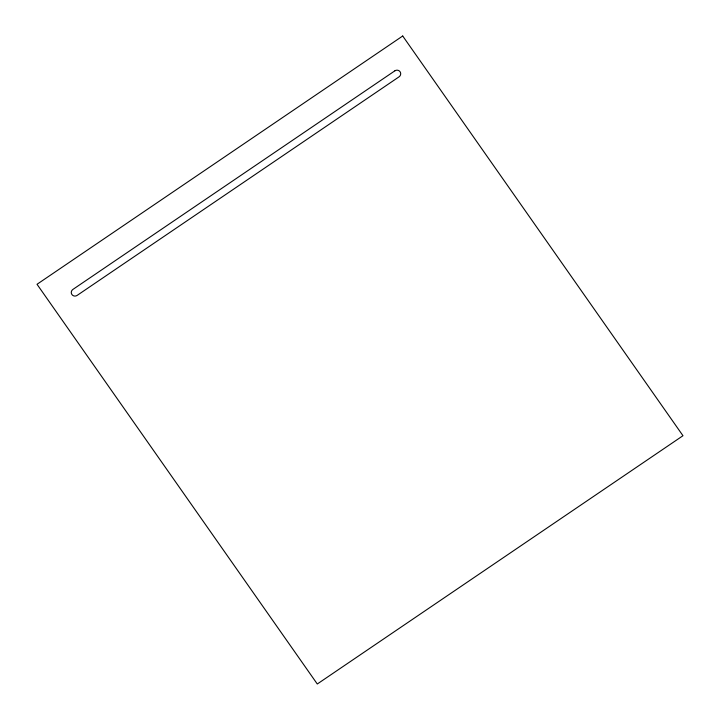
<?xml version="1.0" encoding="UTF-8"?>
<svg xmlns="http://www.w3.org/2000/svg" width="720" height="720" viewBox="0 0 720 720"><rect width="100%" height="100%" fill="white"/><g stroke="black" fill="none" stroke-linecap="round" stroke-linejoin="round"><path stroke-width="1.08" d="M402.714 36L37.026 284.283L317.286 684L682.974 435.717L402.714 36M394.92 70.794L72.846 289.467A3.762 3.654 -19.4 0 0 71.91 294.525A3.762 3.654 -19.4 0 0 77.049 295.461L399.123 76.788A3.762 3.654 -19.4 0 0 400.059 71.721A3.762 3.654 -19.4 0 0 394.92 70.794"/></g></svg>
